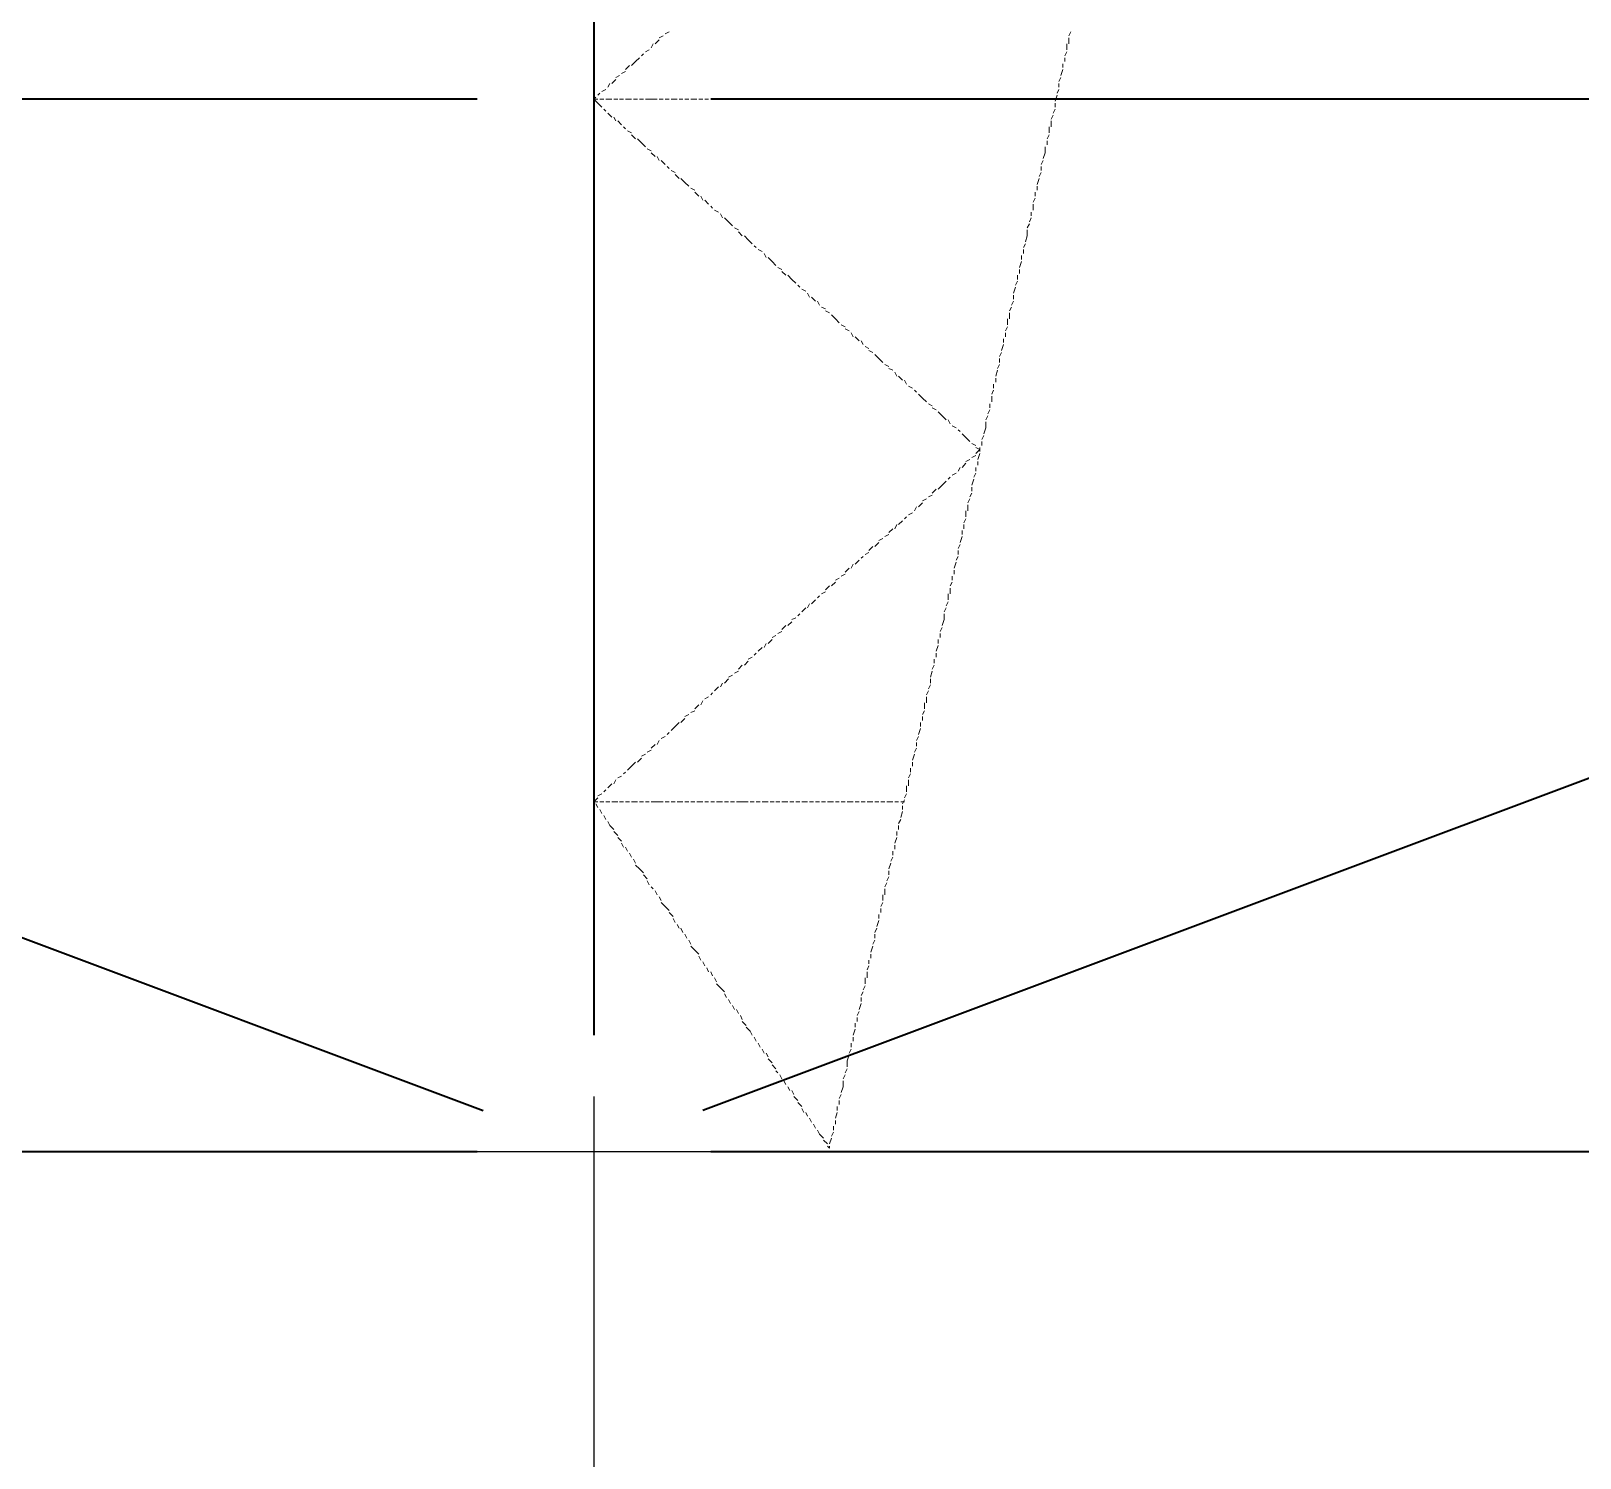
# Model space of a CAD drawing. Extents: x 0 to 604, y 0 to 420.
# Drawn here: x 253.8 to 270.37, y 305.7 to 320.96 of the extents above; entities that cross this region are included whole.
import ezdxf

# ---------------------------------------------------------------- set-up
doc = ezdxf.new("R2010")
doc.units = 0

msp = doc.modelspace()

# ---------------------------------------------------------------- linework, layer by layer
at = {"color": 7, "lineweight": 40}
for p, q in [((259.821, 397.743), (259.821, 310.219)), ((258.572, 320.23), (231.055, 320.23)), ((288.565, 320.23), (261.07, 320.23)), ((230.992, 319.786), (258.635, 309.414)), ((288.65, 319.786), (260.985, 309.414)), ((258.572, 308.97), (231.055, 308.97)), ((288.565, 308.97), (261.07, 308.97))]:
    msp.add_line(p, q, dxfattribs=at)
at = {"color": 7, "lineweight": 25}
for p, q in [((259.821, 333.565), (259.821, 313.563)), ((259.821, 312.081), (259.821, 311.065)), ((259.821, 309.562), (259.821, 296.164)), ((269.325, 308.97), (249.322, 308.97))]:
    msp.add_line(p, q, dxfattribs=at)
at = {"color": 7, "lineweight": 5}
for p, q in [((259.821, 320.95), (259.821, 320.908)), ((260.519, 320.887), (260.562, 320.908)), ((260.583, 320.929), (260.625, 320.95)), ((264.922, 320.95), (264.901, 320.908)), ((259.821, 320.887), (259.821, 320.823)), ((259.821, 320.802), (259.821, 320.76)), ((259.821, 320.738), (259.821, 320.696)), ((260.371, 320.738), (260.413, 320.76)), ((260.435, 320.781), (260.456, 320.823)), ((260.477, 320.823), (260.519, 320.865)), ((264.88, 320.738), (264.858, 320.696)), ((264.88, 320.823), (264.88, 320.76)), ((264.901, 320.887), (264.901, 320.823)), ((259.821, 320.675), (259.821, 320.611)), ((259.821, 320.59), (259.821, 320.548)), ((260.159, 320.548), (260.202, 320.59)), ((260.223, 320.59), (260.265, 320.633)), ((260.265, 320.633), (260.308, 320.675)), ((260.329, 320.696), (260.35, 320.717)), ((264.837, 320.611), (264.837, 320.569)), ((264.858, 320.675), (264.858, 320.633)), ((259.821, 320.527), (259.821, 320.485)), ((259.821, 320.463), (259.821, 320.421)), ((260.011, 320.4), (260.054, 320.442)), ((260.054, 320.463), (260.096, 320.485)), ((260.117, 320.506), (260.159, 320.527)), ((264.816, 320.463), (264.795, 320.421)), ((264.837, 320.548), (264.816, 320.485)), ((259.821, 320.4), (259.821, 320.336)), ((259.821, 320.315), (259.821, 320.273)), ((259.821, 320.23), (259.842, 320.252)), ((259.821, 320.252), (259.821, 320.209)), ((259.863, 320.273), (259.884, 320.294)), ((259.906, 320.315), (259.948, 320.336)), ((259.969, 320.358), (259.99, 320.4)), ((264.774, 320.273), (264.753, 320.209)), ((264.795, 320.336), (264.774, 320.294)), ((264.795, 320.4), (264.795, 320.358)), ((259.821, 320.23), (259.863, 320.23)), ((259.863, 320.188), (259.821, 320.23)), ((259.821, 320.188), (259.821, 320.125)), ((259.821, 320.103), (259.821, 320.061)), ((259.906, 320.146), (259.863, 320.188)), ((259.884, 320.23), (259.927, 320.23)), ((259.948, 320.103), (259.927, 320.125)), ((259.948, 320.23), (260.011, 320.23)), ((260.011, 320.04), (259.969, 320.082)), ((260.033, 320.23), (260.075, 320.23)), ((260.096, 320.23), (260.138, 320.23)), ((260.159, 320.23), (260.223, 320.23)), ((260.244, 320.23), (260.286, 320.23)), ((260.308, 320.23), (260.35, 320.23)), ((260.371, 320.23), (260.435, 320.23)), ((260.435, 320.23), (260.498, 320.23)), ((260.519, 320.23), (260.562, 320.23)), ((260.583, 320.23), (260.625, 320.23)), ((260.646, 320.23), (260.71, 320.23)), ((260.731, 320.23), (260.773, 320.23)), ((260.795, 320.23), (260.837, 320.23)), ((260.858, 320.23), (260.921, 320.23)), ((260.943, 320.23), (260.985, 320.23)), ((261.006, 320.23), (261.048, 320.23)), ((261.07, 320.23), (261.133, 320.23)), ((261.154, 320.23), (261.197, 320.23)), ((261.218, 320.23), (261.26, 320.23)), ((261.281, 320.23), (261.345, 320.23)), ((261.345, 320.23), (261.408, 320.23)), ((261.43, 320.23), (261.472, 320.23)), ((261.493, 320.23), (261.535, 320.23)), ((261.557, 320.23), (261.62, 320.23)), ((261.641, 320.23), (261.683, 320.23)), ((261.705, 320.23), (261.747, 320.23)), ((261.768, 320.23), (261.832, 320.23)), ((261.853, 320.23), (261.895, 320.23)), ((261.916, 320.23), (261.959, 320.23)), ((261.98, 320.23), (262.043, 320.23)), ((262.065, 320.23), (262.107, 320.23)), ((262.128, 320.23), (262.17, 320.23)), ((262.192, 320.23), (262.234, 320.23)), ((262.255, 320.23), (262.318, 320.23)), ((262.34, 320.23), (262.382, 320.23)), ((262.403, 320.23), (262.445, 320.23)), ((262.467, 320.23), (262.53, 320.23)), ((262.551, 320.23), (262.594, 320.23)), ((262.615, 320.23), (262.657, 320.23)), ((262.678, 320.23), (262.742, 320.23)), ((262.763, 320.23), (262.805, 320.23)), ((262.827, 320.23), (262.869, 320.23)), ((262.89, 320.23), (262.954, 320.23)), ((262.975, 320.23), (263.017, 320.23)), ((263.038, 320.23), (263.08, 320.23)), ((263.102, 320.23), (263.144, 320.23)), ((263.165, 320.23), (263.229, 320.23)), ((263.25, 320.23), (263.292, 320.23)), ((263.313, 320.23), (263.356, 320.23)), ((263.377, 320.23), (263.44, 320.23)), ((263.461, 320.23), (263.504, 320.23)), ((263.525, 320.23), (263.567, 320.23)), ((263.589, 320.23), (263.652, 320.23)), ((263.673, 320.23), (263.716, 320.23)), ((263.737, 320.23), (263.779, 320.23)), ((263.8, 320.23), (263.864, 320.23)), ((263.864, 320.23), (263.927, 320.23)), ((263.948, 320.23), (263.991, 320.23)), ((264.012, 320.23), (264.054, 320.23)), ((264.075, 320.23), (264.139, 320.23)), ((264.16, 320.23), (264.202, 320.23)), ((264.224, 320.23), (264.266, 320.23)), ((264.287, 320.23), (264.351, 320.23)), ((264.372, 320.23), (264.414, 320.23)), ((264.435, 320.23), (264.478, 320.23)), ((264.499, 320.23), (264.562, 320.23)), ((264.583, 320.23), (264.626, 320.23)), ((264.647, 320.23), (264.689, 320.23)), ((264.71, 320.23), (264.753, 320.23)), ((264.753, 320.125), (264.731, 320.082)), ((264.753, 320.188), (264.753, 320.146)), ((259.821, 320.04), (259.821, 319.998)), ((259.821, 319.976), (259.821, 319.913)), ((260.054, 319.998), (260.033, 320.04)), ((260.117, 319.955), (260.075, 319.998)), ((260.159, 319.913), (260.138, 319.934)), ((264.689, 319.934), (264.689, 319.871)), ((264.731, 320.061), (264.71, 320.019)), ((264.71, 319.998), (264.71, 319.934)), ((259.821, 319.892), (259.821, 319.849)), ((259.821, 319.828), (259.821, 319.786)), ((259.821, 319.765), (259.821, 319.701)), ((260.223, 319.871), (260.181, 319.892)), ((260.265, 319.807), (260.223, 319.849)), ((260.329, 319.765), (260.286, 319.807)), ((260.371, 319.723), (260.329, 319.765)), ((264.689, 319.849), (264.668, 319.807)), ((264.668, 319.786), (264.668, 319.744)), ((259.821, 319.68), (259.821, 319.638)), ((259.821, 319.617), (259.821, 319.574)), ((260.435, 319.68), (260.392, 319.701)), ((260.477, 319.617), (260.435, 319.659)), ((260.519, 319.574), (260.498, 319.617)), ((264.647, 319.659), (264.626, 319.596)), ((264.647, 319.723), (264.647, 319.659)), ((259.821, 319.553), (259.821, 319.511)), ((259.821, 319.49), (259.821, 319.426)), ((260.583, 319.532), (260.541, 319.574)), ((260.625, 319.49), (260.604, 319.511)), ((260.689, 319.447), (260.646, 319.468)), ((260.731, 319.384), (260.689, 319.426)), ((264.604, 319.447), (264.583, 319.405)), ((264.626, 319.574), (264.604, 319.532)), ((264.604, 319.511), (264.604, 319.468)), ((259.821, 319.405), (259.821, 319.363)), ((259.821, 319.341), (259.821, 319.299)), ((259.821, 319.278), (259.821, 319.214)), ((260.795, 319.341), (260.752, 319.384)), ((260.837, 319.299), (260.795, 319.341)), ((260.9, 319.257), (260.858, 319.278)), ((264.583, 319.384), (264.562, 319.32)), ((264.562, 319.299), (264.562, 319.257)), ((259.821, 319.193), (259.821, 319.151)), ((259.821, 319.13), (259.821, 319.087)), ((260.943, 319.193), (260.9, 319.236)), ((260.985, 319.151), (260.964, 319.193)), ((261.048, 319.109), (261.006, 319.151)), ((261.091, 319.066), (261.07, 319.087)), ((264.541, 319.172), (264.52, 319.13)), ((264.52, 319.109), (264.52, 319.045)), ((264.541, 319.236), (264.541, 319.193)), ((259.821, 319.066), (259.821, 319.003)), ((259.821, 318.982), (259.821, 318.939)), ((259.821, 318.918), (259.821, 318.876)), ((261.154, 319.024), (261.112, 319.045)), ((261.197, 318.961), (261.175, 319.003)), ((261.26, 318.918), (261.218, 318.961)), ((261.303, 318.876), (261.26, 318.918)), ((264.499, 318.961), (264.478, 318.918)), ((264.499, 319.024), (264.499, 318.982)), ((259.821, 318.855), (259.821, 318.791)), ((259.821, 318.77), (259.821, 318.728)), ((261.366, 318.834), (261.324, 318.855)), ((261.408, 318.77), (261.366, 318.812)), ((261.472, 318.728), (261.43, 318.77)), ((264.456, 318.77), (264.435, 318.706)), ((264.478, 318.897), (264.456, 318.855)), ((264.456, 318.834), (264.456, 318.77)), ((259.821, 318.706), (259.821, 318.664)), ((259.821, 318.643), (259.821, 318.601)), ((261.514, 318.685), (261.472, 318.728)), ((261.557, 318.643), (261.535, 318.664)), ((261.62, 318.601), (261.578, 318.622)), ((264.435, 318.685), (264.414, 318.643)), ((264.414, 318.622), (264.414, 318.579)), ((259.821, 318.579), (259.821, 318.516)), ((259.821, 318.495), (259.821, 318.452)), ((259.821, 318.431), (259.821, 318.389)), ((261.662, 318.537), (261.641, 318.579)), ((261.726, 318.495), (261.683, 318.537)), ((261.768, 318.452), (261.726, 318.495)), ((261.832, 318.41), (261.789, 318.431)), ((264.393, 318.495), (264.372, 318.431)), ((264.393, 318.558), (264.393, 318.516)), ((259.821, 318.368), (259.821, 318.304)), ((259.821, 318.283), (259.821, 318.241)), ((261.874, 318.347), (261.832, 318.389)), ((261.938, 318.304), (261.895, 318.347)), ((261.98, 318.262), (261.938, 318.304)), ((264.351, 318.283), (264.329, 318.241)), ((264.351, 318.347), (264.351, 318.304)), ((264.372, 318.41), (264.372, 318.368)), ((259.821, 318.22), (259.821, 318.177)), ((259.821, 318.156), (259.821, 318.093)), ((262.022, 318.22), (262.001, 318.241)), ((262.086, 318.177), (262.043, 318.199)), ((262.128, 318.114), (262.107, 318.156)), ((262.192, 318.072), (262.149, 318.114)), ((264.329, 318.22), (264.308, 318.156)), ((264.308, 318.135), (264.308, 318.093)), ((259.821, 318.072), (259.821, 318.029)), ((259.821, 318.008), (259.821, 317.966)), ((259.821, 317.944), (259.821, 317.881)), ((262.234, 318.029), (262.213, 318.072)), ((262.297, 317.987), (262.255, 318.008)), ((262.34, 317.944), (262.297, 317.966)), ((262.403, 317.881), (262.361, 317.923)), ((264.287, 318.008), (264.266, 317.966)), ((264.266, 317.944), (264.266, 317.881)), ((264.308, 318.072), (264.287, 318.029)), ((259.821, 317.86), (259.821, 317.817)), ((259.821, 317.796), (259.821, 317.754)), ((262.445, 317.839), (262.403, 317.881)), ((262.509, 317.796), (262.467, 317.817)), ((262.551, 317.754), (262.509, 317.775)), ((264.245, 317.796), (264.224, 317.754)), ((264.245, 317.881), (264.245, 317.817)), ((259.821, 317.733), (259.821, 317.69)), ((259.821, 317.669), (259.821, 317.606)), ((262.594, 317.69), (262.572, 317.733)), ((262.657, 317.648), (262.615, 317.69)), ((262.699, 317.606), (262.678, 317.648)), ((264.202, 317.606), (264.181, 317.542)), ((264.202, 317.669), (264.202, 317.627)), ((264.224, 317.733), (264.224, 317.69)), ((259.821, 317.585), (259.821, 317.542)), ((259.821, 317.521), (259.821, 317.479)), ((259.821, 317.458), (259.821, 317.394)), ((262.763, 317.563), (262.721, 317.585)), ((262.805, 317.521), (262.763, 317.542)), ((262.869, 317.458), (262.827, 317.5)), ((262.911, 317.415), (262.869, 317.458)), ((264.181, 317.521), (264.16, 317.479)), ((264.16, 317.458), (264.16, 317.415)), ((259.821, 317.373), (259.821, 317.331)), ((259.821, 317.31), (259.821, 317.267)), ((262.975, 317.373), (262.932, 317.394)), ((263.017, 317.331), (262.975, 317.352)), ((263.059, 317.267), (263.038, 317.31)), ((263.123, 317.225), (263.08, 317.267)), ((264.139, 317.331), (264.118, 317.267)), ((264.16, 317.394), (264.139, 317.352)), ((259.821, 317.246), (259.821, 317.183)), ((259.821, 317.161), (259.821, 317.119)), ((259.821, 317.098), (259.821, 317.055)), ((263.165, 317.183), (263.144, 317.225)), ((263.229, 317.14), (263.186, 317.161)), ((263.271, 317.098), (263.25, 317.119)), ((264.096, 317.119), (264.075, 317.077)), ((264.096, 317.183), (264.096, 317.14)), ((264.118, 317.246), (264.118, 317.204)), ((259.821, 317.034), (259.821, 316.971)), ((259.821, 316.95), (259.821, 316.907)), ((263.334, 317.034), (263.292, 317.077)), ((263.377, 316.992), (263.334, 317.034)), ((263.44, 316.95), (263.398, 316.971)), ((263.483, 316.907), (263.44, 316.928)), ((264.054, 316.971), (264.054, 316.928)), ((264.075, 317.055), (264.075, 316.992)), ((259.821, 316.886), (259.821, 316.844)), ((259.821, 316.823), (259.821, 316.78)), ((263.546, 316.844), (263.504, 316.886)), ((263.589, 316.801), (263.546, 316.844)), ((263.631, 316.759), (263.61, 316.801)), ((264.033, 316.844), (264.012, 316.801)), ((264.012, 316.78), (264.012, 316.717)), ((264.054, 316.907), (264.033, 316.865)), ((259.821, 316.759), (259.821, 316.696)), ((259.821, 316.675), (259.821, 316.632)), ((259.821, 316.611), (259.821, 316.569)), ((263.694, 316.717), (263.652, 316.738)), ((263.737, 316.675), (263.716, 316.696)), ((263.8, 316.611), (263.758, 316.653)), ((263.842, 316.569), (263.8, 316.611)), ((263.991, 316.632), (263.969, 316.59)), ((264.012, 316.717), (263.991, 316.653)), ((259.821, 316.548), (259.821, 316.484)), ((259.821, 316.463), (259.821, 316.42)), ((263.906, 316.526), (263.864, 316.548)), ((263.948, 316.484), (263.906, 316.505)), ((263.906, 316.442), (263.948, 316.484)), ((263.948, 316.442), (263.927, 316.378)), ((263.948, 316.505), (263.948, 316.463)), ((263.969, 316.569), (263.969, 316.526)), ((259.821, 316.399), (259.821, 316.357)), ((259.821, 316.336), (259.821, 316.272)), ((263.716, 316.251), (263.737, 316.293)), ((263.758, 316.293), (263.8, 316.336)), ((263.8, 316.357), (263.842, 316.378)), ((263.864, 316.399), (263.906, 316.42)), ((263.906, 316.293), (263.906, 316.251)), ((263.927, 316.357), (263.927, 316.315)), ((259.821, 316.251), (259.821, 316.209)), ((259.821, 316.188), (259.821, 316.145)), ((259.821, 316.124), (259.821, 316.061)), ((263.504, 316.061), (263.546, 316.103)), ((263.546, 316.103), (263.589, 316.145)), ((263.61, 316.166), (263.631, 316.188)), ((263.652, 316.209), (263.694, 316.23)), ((263.885, 316.166), (263.864, 316.103)), ((263.906, 316.23), (263.885, 316.188)), ((259.821, 316.039), (259.821, 315.997)), ((259.821, 315.976), (259.821, 315.934)), ((263.334, 315.934), (263.377, 315.955)), ((263.398, 315.976), (263.44, 315.997)), ((263.44, 316.018), (263.483, 316.061)), ((263.842, 315.955), (263.821, 315.913)), ((263.864, 316.018), (263.842, 315.976)), ((263.864, 316.082), (263.864, 316.039)), ((259.821, 315.913), (259.821, 315.87)), ((259.821, 315.849), (259.821, 315.786)), ((263.186, 315.786), (263.229, 315.807)), ((263.25, 315.828), (263.271, 315.87)), ((263.292, 315.87), (263.334, 315.913)), ((263.8, 315.828), (263.8, 315.764)), ((263.821, 315.891), (263.821, 315.828)), ((259.821, 315.764), (259.821, 315.722)), ((259.821, 315.701), (259.821, 315.658)), ((259.821, 315.637), (259.821, 315.574)), ((262.975, 315.595), (263.017, 315.637)), ((263.038, 315.637), (263.059, 315.68)), ((263.08, 315.68), (263.123, 315.722)), ((263.144, 315.743), (263.165, 315.764)), ((263.758, 315.616), (263.758, 315.574)), ((263.8, 315.743), (263.779, 315.701)), ((263.779, 315.68), (263.779, 315.637)), ((259.821, 315.553), (259.821, 315.51)), ((259.821, 315.489), (259.821, 315.447)), ((262.763, 315.404), (262.805, 315.447)), ((262.827, 315.447), (262.869, 315.489)), ((262.869, 315.51), (262.911, 315.531)), ((262.932, 315.553), (262.975, 315.574)), ((263.737, 315.468), (263.716, 315.426)), ((263.758, 315.553), (263.737, 315.489)), ((259.821, 315.426), (259.821, 315.362)), ((259.821, 315.341), (259.821, 315.299)), ((259.821, 315.277), (259.821, 315.235)), ((262.615, 315.256), (262.657, 315.299)), ((262.678, 315.32), (262.699, 315.341)), ((262.721, 315.362), (262.763, 315.383)), ((263.694, 315.277), (263.673, 315.214)), ((263.716, 315.341), (263.694, 315.299)), ((263.716, 315.404), (263.716, 315.362)), ((259.821, 315.214), (259.821, 315.151)), ((259.821, 315.129), (259.821, 315.087)), ((262.403, 315.087), (262.445, 315.108)), ((262.467, 315.129), (262.509, 315.151)), ((262.509, 315.172), (262.551, 315.214)), ((262.572, 315.214), (262.594, 315.256)), ((263.652, 315.129), (263.652, 315.087)), ((263.673, 315.193), (263.673, 315.151)), ((259.821, 315.066), (259.821, 315.024)), ((259.821, 315.002), (259.821, 314.96)), ((259.821, 314.939), (259.821, 314.875)), ((262.255, 314.939), (262.297, 314.96)), ((262.297, 314.981), (262.34, 315.024)), ((262.361, 315.024), (262.403, 315.066)), ((263.61, 314.939), (263.61, 314.875)), ((263.652, 315.066), (263.631, 315.024)), ((263.631, 315.002), (263.631, 314.939)), ((259.821, 314.854), (259.821, 314.812)), ((259.821, 314.791), (259.821, 314.748)), ((262.043, 314.748), (262.086, 314.791)), ((262.107, 314.791), (262.128, 314.833)), ((262.149, 314.833), (262.192, 314.875)), ((262.213, 314.896), (262.234, 314.918)), ((263.589, 314.791), (263.567, 314.748)), ((263.61, 314.854), (263.589, 314.812)), ((259.821, 314.727), (259.821, 314.664)), ((259.821, 314.642), (259.821, 314.6)), ((261.895, 314.6), (261.938, 314.642)), ((261.938, 314.664), (261.98, 314.685)), ((262.001, 314.706), (262.022, 314.727)), ((263.567, 314.664), (263.546, 314.6)), ((263.567, 314.727), (263.567, 314.664)), ((259.821, 314.579), (259.821, 314.537)), ((259.821, 314.515), (259.821, 314.452)), ((261.683, 314.41), (261.726, 314.452)), ((261.726, 314.473), (261.768, 314.494)), ((261.789, 314.515), (261.832, 314.537)), ((261.832, 314.558), (261.874, 314.6)), ((263.504, 314.452), (263.504, 314.41)), ((263.546, 314.579), (263.525, 314.537)), ((263.525, 314.515), (263.525, 314.473)), ((259.821, 314.431), (259.821, 314.389)), ((259.821, 314.367), (259.821, 314.325)), ((259.821, 314.304), (259.821, 314.24)), ((261.535, 314.283), (261.557, 314.304)), ((261.578, 314.325), (261.62, 314.367)), ((261.641, 314.367), (261.662, 314.41)), ((263.504, 314.389), (263.483, 314.325)), ((263.483, 314.304), (263.483, 314.262)), ((259.821, 314.24), (259.821, 314.177)), ((259.821, 314.156), (259.821, 314.113)), ((261.324, 314.092), (261.366, 314.113)), ((261.366, 314.134), (261.408, 314.177)), ((261.43, 314.177), (261.472, 314.219)), ((261.472, 314.24), (261.514, 314.262)), ((263.44, 314.113), (263.419, 314.05)), ((263.461, 314.177), (263.44, 314.134)), ((263.461, 314.24), (263.461, 314.198)), ((259.821, 314.092), (259.821, 314.05)), ((259.821, 314.029), (259.821, 313.965)), ((259.821, 313.944), (259.821, 313.902)), ((261.112, 313.902), (261.154, 313.944)), ((261.175, 313.944), (261.197, 313.986)), ((261.218, 313.986), (261.26, 314.029)), ((261.26, 314.05), (261.303, 314.071)), ((263.419, 313.965), (263.398, 313.923)), ((263.419, 314.029), (263.419, 313.986)), ((259.821, 313.88), (259.821, 313.838)), ((259.821, 313.817), (259.821, 313.753)), ((260.964, 313.753), (260.985, 313.796)), ((261.006, 313.817), (261.048, 313.838)), ((261.07, 313.859), (261.091, 313.88)), ((263.398, 313.902), (263.377, 313.859)), ((263.377, 313.838), (263.377, 313.775)), ((259.821, 313.732), (259.821, 313.69)), ((259.821, 313.669), (259.821, 313.627)), ((260.795, 313.627), (260.837, 313.648)), ((260.858, 313.669), (260.9, 313.69)), ((260.9, 313.711), (260.943, 313.753)), ((263.356, 313.69), (263.334, 313.648)), ((263.334, 313.627), (263.334, 313.584)), ((263.356, 313.775), (263.356, 313.711)), ((259.821, 313.605), (259.821, 313.542)), ((259.821, 313.521), (259.821, 313.478)), ((259.821, 313.457), (259.821, 313.415)), ((260.604, 313.436), (260.625, 313.457)), ((260.646, 313.478), (260.689, 313.521)), ((260.689, 313.521), (260.731, 313.563)), ((260.752, 313.563), (260.795, 313.605)), ((263.313, 313.5), (263.292, 313.436)), ((263.313, 313.563), (263.313, 313.521)), ((259.821, 313.394), (259.821, 313.33)), ((259.821, 313.33), (259.821, 313.267)), ((260.435, 313.288), (260.477, 313.33)), ((260.498, 313.33), (260.519, 313.372)), ((260.541, 313.394), (260.583, 313.415)), ((263.271, 313.288), (263.25, 313.245)), ((263.292, 313.415), (263.271, 313.372)), ((263.271, 313.351), (263.271, 313.309)), ((259.821, 313.245), (259.821, 313.203)), ((259.821, 313.182), (259.821, 313.14)), ((259.821, 313.118), (259.821, 313.055)), ((260.223, 313.097), (260.265, 313.14)), ((260.286, 313.14), (260.329, 313.182)), ((260.329, 313.203), (260.371, 313.224)), ((260.392, 313.245), (260.435, 313.267)), ((263.25, 313.224), (263.229, 313.161)), ((263.229, 313.14), (263.229, 313.097)), ((259.821, 313.034), (259.821, 312.991)), ((259.821, 312.97), (259.821, 312.928)), ((260.075, 312.97), (260.117, 312.991)), ((260.138, 313.013), (260.159, 313.034)), ((260.181, 313.055), (260.223, 313.097)), ((263.207, 313.013), (263.186, 312.97)), ((263.207, 313.076), (263.207, 313.034)), ((259.821, 312.907), (259.821, 312.843)), ((259.821, 312.822), (259.821, 312.78)), ((259.863, 312.78), (259.906, 312.801)), ((259.927, 312.822), (259.948, 312.843)), ((259.969, 312.865), (260.011, 312.907)), ((260.033, 312.907), (260.054, 312.949)), ((263.165, 312.801), (263.144, 312.759)), ((263.165, 312.886), (263.165, 312.822)), ((263.186, 312.949), (263.186, 312.886)), ((259.821, 312.716), (259.863, 312.759)), ((259.821, 312.759), (259.821, 312.716)), ((259.821, 312.695), (259.821, 312.716)), ((259.821, 312.716), (259.863, 312.716)), ((259.863, 312.653), (259.842, 312.695)), ((259.884, 312.716), (259.927, 312.716)), ((259.906, 312.589), (259.884, 312.632)), ((259.948, 312.716), (259.99, 312.716)), ((260.011, 312.716), (260.075, 312.716)), ((260.096, 312.716), (260.138, 312.716)), ((260.159, 312.716), (260.202, 312.716)), ((260.223, 312.716), (260.286, 312.716)), ((260.308, 312.716), (260.35, 312.716)), ((260.371, 312.716), (260.413, 312.716)), ((260.435, 312.716), (260.498, 312.716)), ((260.498, 312.716), (260.562, 312.716)), ((260.583, 312.716), (260.625, 312.716)), ((260.646, 312.716), (260.689, 312.716)), ((260.71, 312.716), (260.773, 312.716)), ((260.795, 312.716), (260.837, 312.716)), ((260.858, 312.716), (260.9, 312.716)), ((260.921, 312.716), (260.985, 312.716)), ((261.006, 312.716), (261.048, 312.716)), ((261.07, 312.716), (261.112, 312.716)), ((261.133, 312.716), (261.197, 312.716)), ((261.218, 312.716), (261.26, 312.716)), ((261.281, 312.716), (261.324, 312.716)), ((261.345, 312.716), (261.408, 312.716)), ((261.408, 312.716), (261.472, 312.716)), ((261.493, 312.716), (261.535, 312.716)), ((261.557, 312.716), (261.599, 312.716)), ((261.62, 312.716), (261.683, 312.716)), ((261.705, 312.716), (261.747, 312.716)), ((261.768, 312.716), (261.81, 312.716)), ((261.832, 312.716), (261.895, 312.716)), ((261.916, 312.716), (261.959, 312.716)), ((261.98, 312.716), (262.022, 312.716)), ((262.043, 312.716), (262.107, 312.716)), ((262.128, 312.716), (262.17, 312.716)), ((262.192, 312.716), (262.234, 312.716)), ((262.255, 312.716), (262.297, 312.716)), ((262.318, 312.716), (262.382, 312.716)), ((262.403, 312.716), (262.445, 312.716)), ((262.467, 312.716), (262.509, 312.716)), ((262.53, 312.716), (262.594, 312.716)), ((262.615, 312.716), (262.657, 312.716)), ((262.678, 312.716), (262.721, 312.716)), ((262.742, 312.716), (262.805, 312.716)), ((262.827, 312.716), (262.869, 312.716)), ((262.89, 312.716), (262.932, 312.716)), ((262.954, 312.716), (263.017, 312.716)), ((263.038, 312.716), (263.08, 312.716)), ((263.102, 312.716), (263.144, 312.716)), ((263.144, 312.738), (263.123, 312.695)), ((263.123, 312.674), (263.123, 312.632)), ((259.948, 312.526), (259.927, 312.568)), ((259.99, 312.462), (259.969, 312.505)), ((260.033, 312.42), (259.99, 312.462)), ((263.102, 312.526), (263.08, 312.483)), ((263.08, 312.462), (263.08, 312.42)), ((263.123, 312.61), (263.102, 312.547)), ((260.075, 312.356), (260.033, 312.399)), ((260.117, 312.293), (260.075, 312.335)), ((263.059, 312.335), (263.038, 312.272)), ((263.059, 312.399), (263.059, 312.356)), ((260.138, 312.229), (260.117, 312.272)), ((260.181, 312.187), (260.159, 312.229)), ((260.223, 312.124), (260.202, 312.166)), ((263.017, 312.124), (262.996, 312.081)), ((263.017, 312.187), (263.017, 312.145)), ((263.038, 312.251), (263.038, 312.208)), ((260.265, 312.06), (260.244, 312.103)), ((260.308, 311.997), (260.265, 312.039)), ((260.35, 311.954), (260.308, 311.997)), ((262.996, 312.06), (262.975, 311.997)), ((262.975, 311.976), (262.975, 311.933)), ((260.392, 311.891), (260.35, 311.933)), ((260.413, 311.827), (260.392, 311.87)), ((260.456, 311.785), (260.435, 311.806)), ((262.954, 311.849), (262.932, 311.806)), ((262.975, 311.912), (262.954, 311.87)), ((260.498, 311.721), (260.477, 311.764)), ((260.541, 311.658), (260.519, 311.7)), ((260.583, 311.594), (260.541, 311.637)), ((262.911, 311.637), (262.89, 311.594)), ((262.911, 311.721), (262.911, 311.658)), ((262.932, 311.785), (262.932, 311.721)), ((260.625, 311.552), (260.583, 311.594)), ((260.668, 311.489), (260.625, 311.531)), ((260.689, 311.425), (260.668, 311.467)), ((262.869, 311.51), (262.869, 311.467)), ((262.89, 311.573), (262.89, 311.531)), ((260.731, 311.362), (260.71, 311.404)), ((260.773, 311.319), (260.752, 311.362)), ((260.816, 311.256), (260.795, 311.298)), ((262.848, 311.362), (262.827, 311.319)), ((262.827, 311.298), (262.827, 311.256)), ((262.869, 311.446), (262.848, 311.383)), ((260.858, 311.192), (260.837, 311.235)), ((260.9, 311.129), (260.858, 311.171)), ((260.943, 311.086), (260.9, 311.129)), ((262.805, 311.171), (262.784, 311.108)), ((262.827, 311.235), (262.805, 311.192)), ((260.964, 311.023), (260.943, 311.065)), ((261.006, 310.959), (260.985, 311.002)), ((262.763, 311.023), (262.763, 310.981)), ((262.784, 311.086), (262.784, 311.044)), ((261.048, 310.896), (261.027, 310.938)), ((261.091, 310.854), (261.07, 310.896)), ((261.133, 310.79), (261.112, 310.832)), ((262.721, 310.832), (262.721, 310.769)), ((262.763, 310.959), (262.742, 310.917)), ((262.742, 310.896), (262.742, 310.832)), ((261.175, 310.727), (261.133, 310.769)), ((261.218, 310.684), (261.175, 310.727)), ((261.239, 310.621), (261.218, 310.663)), ((262.699, 310.684), (262.678, 310.642)), ((262.721, 310.748), (262.699, 310.705)), ((261.281, 310.557), (261.26, 310.6)), ((261.324, 310.494), (261.303, 310.536)), ((261.366, 310.452), (261.345, 310.494)), ((262.657, 310.473), (262.636, 310.43)), ((262.678, 310.557), (262.657, 310.494)), ((262.678, 310.621), (262.678, 310.579)), ((261.408, 310.388), (261.387, 310.43)), ((261.451, 310.324), (261.408, 310.367)), ((261.493, 310.261), (261.451, 310.303)), ((262.615, 310.346), (262.615, 310.303)), ((262.636, 310.409), (262.636, 310.367)), ((261.514, 310.219), (261.493, 310.261)), ((261.557, 310.155), (261.535, 310.197)), ((261.599, 310.092), (261.578, 310.134)), ((262.572, 310.134), (262.572, 310.092)), ((262.615, 310.282), (262.594, 310.219)), ((262.594, 310.197), (262.594, 310.155)), ((261.641, 310.028), (261.62, 310.07)), ((261.683, 309.986), (261.662, 310.028)), ((262.551, 310.007), (262.53, 309.943)), ((262.572, 310.07), (262.551, 310.028)), ((261.726, 309.922), (261.683, 309.965)), ((261.768, 309.859), (261.726, 309.901)), ((261.789, 309.817), (261.768, 309.838)), ((262.53, 309.859), (262.509, 309.817)), ((262.53, 309.943), (262.53, 309.88)), ((261.832, 309.753), (261.81, 309.795)), ((261.874, 309.69), (261.853, 309.732)), ((261.916, 309.626), (261.895, 309.668)), ((262.488, 309.668), (262.467, 309.605)), ((262.509, 309.795), (262.488, 309.753)), ((262.488, 309.732), (262.488, 309.668)), ((261.959, 309.584), (261.938, 309.626)), ((262.001, 309.52), (261.959, 309.562)), ((262.043, 309.457), (262.001, 309.499)), ((262.467, 309.584), (262.445, 309.541)), ((262.445, 309.52), (262.445, 309.478)), ((262.065, 309.393), (262.043, 309.435)), ((262.107, 309.351), (262.086, 309.393)), ((262.149, 309.287), (262.128, 309.33)), ((262.424, 309.393), (262.403, 309.33)), ((262.403, 309.308), (262.403, 309.266)), ((262.424, 309.457), (262.424, 309.414)), ((262.192, 309.224), (262.17, 309.266)), ((262.234, 309.16), (262.213, 309.203)), ((262.276, 309.118), (262.234, 309.16)), ((262.382, 309.182), (262.361, 309.139)), ((262.382, 309.245), (262.382, 309.203)), ((262.318, 309.055), (262.276, 309.097)), ((262.34, 309.012), (262.318, 309.033)), ((262.361, 309.118), (262.34, 309.055)), ((262.34, 309.033), (262.34, 309.012))]:
    msp.add_line(p, q, dxfattribs=at)

doc.saveas('drawing.dxf')
